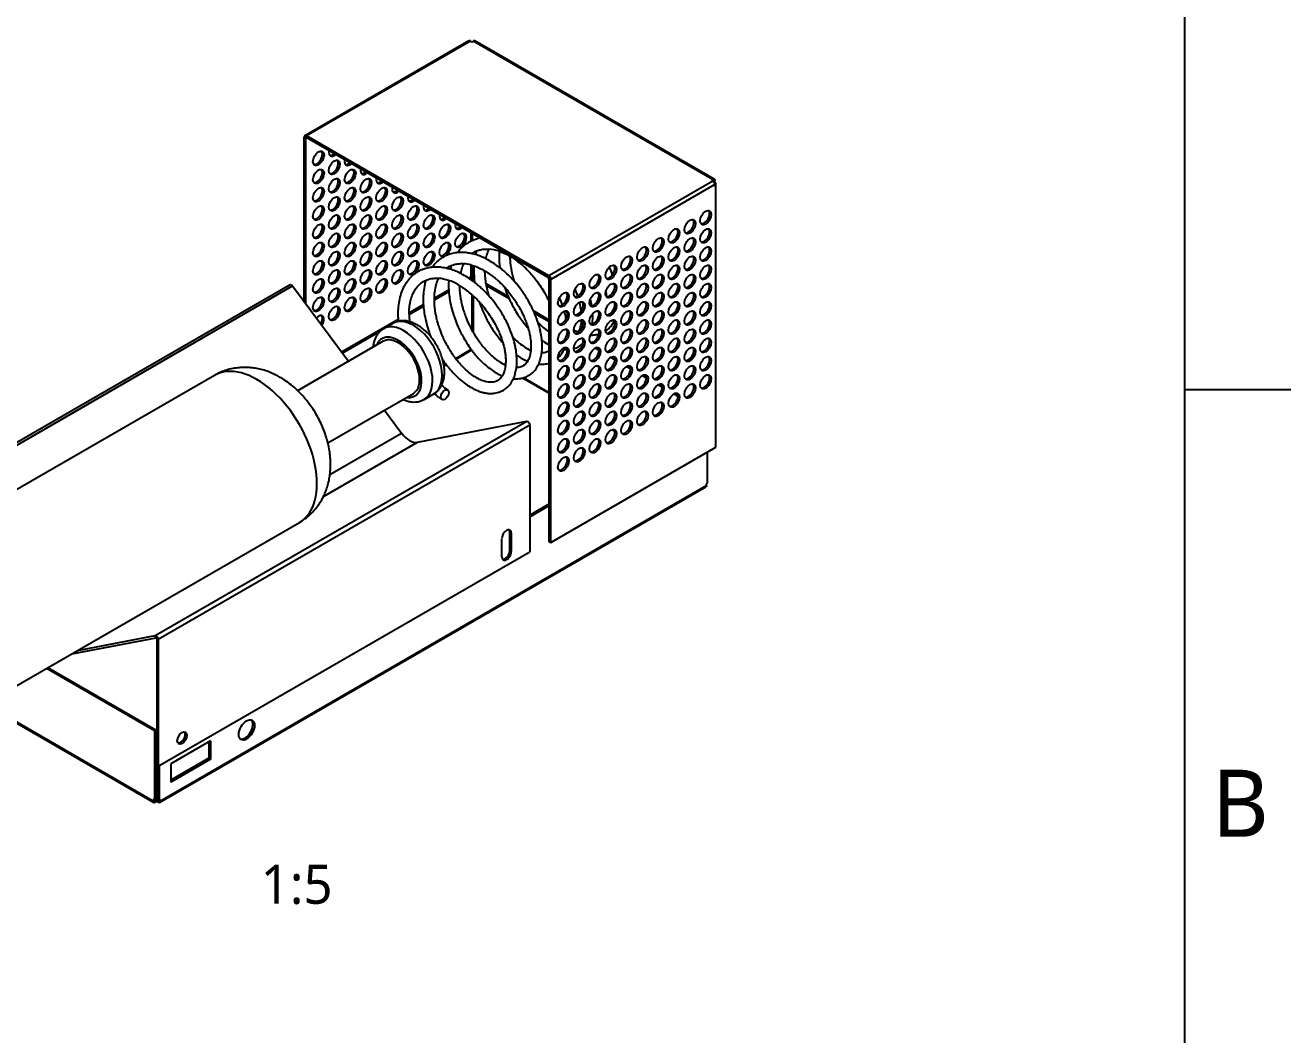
# Model space of a CAD drawing. Extents: x 1 to 420, y 0 to 296.
# Drawn here: x 306.8 to 420, y 90.8 to 181.1 of the extents above; entities that cross this region are included whole.
import ezdxf

# ---------------------------------------------------------------- set-up
doc = ezdxf.new("R2010")
doc.units = 0
doc.header["$LTSCALE"] = 12.7
for name, color, linetype in [('ANNOTATION_TEXT', 7, 'CONTINUOUS'), ('BORDER_FRAME', 7, 'CONTINUOUS'), ('BORDER_ZONES', 7, 'CONTINUOUS'), ('TANGENT_LINES', 7, 'CONTINUOUS'), ('VISIBLE', 7, 'CONTINUOUS')]:
    doc.layers.add(name, color=color, linetype=linetype)
doc.styles.add('ONSHAPE-STANDARD', font='NotoSans-Regular.ttf')
doc.styles.add('ONSHAPE-STANDARD-VIEW-LABE', font='NotoSans-Regular.ttf', dxfattribs={"height": 3.5})

msp = doc.modelspace()

# ---------------------------------------------------------------- linework, layer by layer
at = {"layer": 'BORDER_FRAME'}
msp.add_line((410.5, 287), (410.5, 10), dxfattribs=at)
at = {"layer": 'BORDER_ZONES'}
msp.add_line((410.5, 148.5), (420, 148.5), dxfattribs=at)
at = {"layer": 'TANGENT_LINES'}
for p, q in [((346.59, 179.68), (331.91, 171.2)), ((368.3, 167.3), (346.86, 179.68)), ((331.87, 171.02), (331.73, 171.1)), ((331.91, 171.04), (331.87, 171.02)), ((331.91, 171.04), (331.91, 171.2)), ((368.3, 167.14), (353.62, 158.67)), ((368.47, 166.84), (353.79, 158.36)), ((368.3, 167.3), (368.3, 167.14)), ((368.33, 167.12), (368.47, 167.2)), ((353.62, 158.5), (353.62, 158.67)), ((297.44, 138.58), (330.67, 157.77)), ((353.65, 158.45), (353.79, 158.36)), ((345.28, 151.29), (346.64, 152.07)), ((345.31, 151.23), (346.67, 152.02)), ((344.22, 150.68), (344.41, 150.78)), ((344.23, 150.61), (344.45, 150.73)), ((353.65, 148.14), (351.24, 149.53)), ((353.65, 148.22), (351.33, 149.56)), ((355.27, 147.21), (355.02, 147.35)), ((355.24, 147.3), (355.11, 147.38)), ((356.68, 146.39), (356.43, 146.54)), ((356.66, 146.48), (356.52, 146.56)), ((318.39, 126.49), (351.63, 145.67)), ((318.66, 126.16), (351.9, 145.35)), ((358.1, 145.58), (357.85, 145.72)), ((358.07, 145.67), (357.94, 145.74)), ((334.02, 140.9), (340.44, 144.61)), ((359.51, 144.76), (359.26, 144.9)), ((359.48, 144.85), (359.35, 144.93)), ((333.44, 138.93), (341.86, 143.79)), ((318.83, 111.69), (367.71, 139.91)), ((350.11, 135.74), (350.26, 135.65)), ((350.11, 134.1), (350.26, 134.02)), ((318.47, 126.3), (318.39, 126.49)), ((318.52, 126.24), (318.66, 126.16)), ((318.21, 111.69), (303.17, 120.37)), ((318.35, 111.77), (318.21, 111.69)), ((318.39, 111.75), (318.35, 111.77)), ((318.39, 111.59), (318.39, 111.75)), ((318.66, 111.75), (318.69, 111.77)), ((318.66, 111.75), (318.66, 111.59)), ((318.83, 111.69), (318.69, 111.77))]:
    msp.add_line(p, q, dxfattribs=at)
for centre, major_axis, start_param, end_param in [((340.63, 150.78), (1.82, -3.16), 6.278819, 9.424501), ((341.49, 151.27), (1.82, -3.16), 0, 3.141593), ((340.14, 150.49), (1.48, -2.56), 5.861945, 9.846018), ((327.49, 143.19), (3.8, -6.58), 6.283185, 9.424778)]:
    msp.add_ellipse(centre, major_axis=major_axis, ratio=0.57735, start_param=start_param, end_param=end_param, dxfattribs=at)
at = {"layer": 'VISIBLE'}
for p, q in [((346.46, 179.69), (331.78, 171.21)), ((346.59, 179.68), (346.72, 179.6)), ((346.72, 179.6), (346.86, 179.68)), ((368.42, 167.31), (346.98, 179.69)), ((331.73, 156.35), (331.73, 171.1)), ((331.87, 156.15), (331.87, 171.02)), ((353.62, 158.67), (331.91, 171.2)), ((353.62, 158.5), (331.91, 171.04)), ((368.3, 167.3), (368.16, 167.22)), ((368.16, 167.22), (368.3, 167.14)), ((368.47, 167.04), (368.42, 167.01)), ((368.57, 166.98), (368.46, 166.92)), ((368.47, 167.04), (368.47, 167.2)), ((368.57, 166.98), (368.47, 167.04)), ((368.47, 166.84), (368.47, 166.68)), ((368.47, 166.8), (368.57, 166.74)), ((368.47, 166.68), (368.57, 166.74)), ((368.57, 166.74), (368.57, 166.98)), ((368.57, 143.34), (368.57, 166.74)), ((346.65, 161.77), (346.65, 162.53)), ((346.79, 161.84), (346.79, 162.44)), ((347.13, 160.9), (347.04, 160.56)), ((344.38, 160.47), (344.3, 160.43)), ((346.72, 160.66), (346.64, 160.68)), ((346.79, 160.64), (346.79, 160.71)), ((347.04, 160.58), (346.79, 160.64)), ((344.87, 159.59), (344.78, 159.26)), ((346.45, 158.46), (346.59, 158.54)), ((346.74, 158.46), (346.59, 158.54)), ((346.65, 159.65), (346.79, 159.61)), ((346.65, 158.51), (346.65, 159.64)), ((346.79, 159.61), (346.91, 159.57)), ((346.79, 158.22), (346.79, 159.59)), ((330.45, 157.87), (297.22, 138.69)), ((330.67, 157.77), (335.68, 151.03)), ((343.37, 156.68), (344.65, 157.42)), ((345.61, 157.81), (345.64, 157.79)), ((346.66, 158.32), (346.45, 158.46)), ((346.58, 158.37), (346.74, 158.46)), ((346.88, 158.16), (346.66, 158.32)), ((346.74, 158.26), (346.74, 158.46)), ((346.88, 158.46), (346.93, 158.49)), ((346.94, 158.43), (346.88, 158.46)), ((346.88, 158.16), (346.88, 158.46)), ((346.93, 158.5), (346.93, 158.44)), ((346.93, 158.44), (346.97, 158.09)), ((349.97, 156.84), (348, 157.97)), ((348.03, 157.78), (348, 157.96)), ((350.06, 156.62), (348.03, 157.79)), ((353.65, 134.89), (353.65, 158.45)), ((353.79, 134.81), (353.79, 158.36)), ((343.37, 156.52), (344.66, 157.26)), ((346.65, 157.07), (346.79, 156.94)), ((346.74, 153.84), (346.74, 156.98)), ((346.79, 155.99), (346.79, 156.94)), ((346.88, 153.6), (346.88, 156.86)), ((349.96, 156.83), (350.06, 156.62)), ((341.11, 155.37), (342.39, 156.11)), ((341.11, 155.21), (342.4, 155.95)), ((346.88, 155.94), (346.79, 155.99)), ((353.65, 154.71), (352.24, 155.53)), ((352.35, 155.3), (352.25, 155.53)), ((353.65, 154.55), (352.33, 155.31)), ((335.05, 151.88), (340.12, 154.81)), ((339.67, 154.43), (338.81, 153.93)), ((339.7, 154.44), (339.67, 154.43)), ((340.01, 154.58), (340.13, 154.65)), ((340.14, 154.61), (340.01, 154.58)), ((340.13, 154.65), (340.14, 154.61)), ((356.53, 154.61), (356.4, 154.67)), ((356.53, 154.72), (356.52, 154.62)), ((357.54, 154.38), (357.5, 154.38)), ((335.13, 151.76), (338.53, 153.72)), ((352.98, 152.9), (353.09, 152.82)), ((353, 152.82), (352.99, 152.91)), ((353.65, 153.65), (353.61, 153.68)), ((355.27, 153.71), (355.27, 153.89)), ((355.28, 153.61), (355.27, 153.61)), ((356.23, 153.64), (356.21, 153.6)), ((338.8, 152.82), (331.13, 148.4)), ((346.6, 152.18), (346.78, 151.93)), ((346.64, 152.07), (346.64, 152.13)), ((346.81, 151.94), (346.67, 152.02)), ((354.96, 152.08), (355.03, 152.24)), ((358.11, 151.98), (357.73, 152.19)), ((358.09, 152.15), (357.89, 152.27)), ((344.4, 150.79), (344.43, 150.74)), ((345.31, 151.24), (345.27, 151.29)), ((350.73, 151.51), (350.72, 151.6)), ((350.72, 151.59), (350.83, 151.52)), ((359.52, 151.16), (359.14, 151.38)), ((359.5, 151.33), (359.3, 151.45)), ((360.92, 150.52), (360.72, 150.63)), ((323.69, 149.76), (294.59, 132.96)), ((349.71, 150.49), (349.7, 150.42)), ((350.6, 149.9), (350.61, 149.96)), ((351.25, 149.53), (351.33, 149.55)), ((360.93, 150.34), (360.56, 150.56)), ((362.35, 149.53), (361.97, 149.74)), ((362.33, 149.7), (362.13, 149.82)), ((363.76, 148.71), (363.39, 148.93)), ((363.74, 148.89), (363.55, 149)), ((331.96, 147.51), (331.87, 147.61)), ((333.83, 143.74), (341.49, 148.16)), ((342.46, 147.62), (343.31, 148.12)), ((365.18, 147.89), (364.8, 148.11)), ((365.16, 148.07), (364.96, 148.18)), ((338.91, 146.67), (340.44, 144.61)), ((341.86, 143.79), (351.63, 145.67)), ((351.9, 145.35), (351.9, 133.99)), ((353.79, 134.81), (368.57, 143.34)), ((367.81, 140.12), (367.81, 142.9)), ((318.78, 111.57), (367.66, 139.79)), ((367.71, 140.06), (367.81, 140.12)), ((367.71, 139.91), (367.71, 140.06)), ((351.9, 137.27), (353.65, 138.28)), ((351.9, 137.11), (353.65, 138.12)), ((302.18, 119.81), (331.29, 136.61)), ((349.41, 133.53), (349.41, 135.16)), ((350.11, 134.1), (350.11, 135.74)), ((350.26, 134.02), (350.26, 135.65)), ((353.65, 134.89), (353.79, 134.81)), ((318.66, 114.8), (351.9, 133.99)), ((310.92, 124.85), (318.47, 126.3)), ((311.43, 125.15), (318.39, 126.49)), ((318.52, 126.24), (318.52, 114.88)), ((318.66, 126.16), (318.66, 114.8)), ((318.31, 117.96), (308.65, 123.54)), ((318.45, 118.04), (308.79, 123.62)), ((303.09, 120.33), (318.26, 111.57)), ((318.45, 118.04), (318.31, 117.96)), ((318.31, 117.96), (318.31, 111.79)), ((318.45, 118.04), (318.45, 111.87)), ((323.32, 117.07), (319.79, 115.03)), ((323.18, 116.98), (323.18, 115.52)), ((323.32, 117.07), (323.32, 115.43)), ((323.18, 115.52), (319.79, 113.56)), ((323.18, 115.52), (323.32, 115.43)), ((318.52, 114.88), (318.66, 114.8)), ((318.59, 114.84), (318.59, 111.87)), ((318.73, 114.84), (318.73, 111.79)), ((323.32, 115.43), (319.79, 113.39)), ((319.79, 115.03), (319.79, 113.39)), ((318.21, 111.84), (318.21, 111.69)), ((318.31, 111.79), (318.21, 111.84)), ((318.31, 111.79), (318.45, 111.87)), ((318.35, 111.81), (318.35, 111.77)), ((318.39, 111.75), (318.52, 111.83)), ((318.39, 111.59), (318.52, 111.67)), ((318.52, 111.67), (318.52, 111.83)), ((318.52, 111.83), (318.66, 111.75)), ((318.52, 111.67), (318.66, 111.59)), ((318.59, 111.87), (318.73, 111.79)), ((318.69, 111.77), (318.69, 111.81)), ((318.73, 111.79), (318.83, 111.84)), ((318.83, 111.84), (318.83, 111.69))]:
    msp.add_line(p, q, dxfattribs=at)
for centre, radius, start, end in [((347.99, 158.89), 3.18, 98.6578, 112.0139), ((347.92, 159.06), 2, 112.835, 124.3168), ((347.96, 157.41), 3.67, 70.8097, 85.4115), ((345.72, 156.22), 3.55, 74.8264, 85.5573), ((345.4, 155.15), 5.67, 62.8327, 73.1937), ((345.66, 157.75), 2.01, 112.8526, 126.6605), ((343.13, 153.84), 5.67, 62.8327, 73.1937), ((350.18, 155.38), 9.75, 20.3691, 24.6325), ((343.44, 154.79), 3.67, 70.8097, 85.4115), ((351.99, 157.88), 7.35, 177.2331, 183.6451), ((342.98, 153.47), 5.08, 60.6223, 70.8587), ((359.57, 160.99), 10.46, 198.6133, 203.395), ((348.15, 154.16), 8.5, 18.5491, 23.1255), ((340.84, 150.31), 8.91, 42.63, 47.3334), ((357.31, 159.69), 10.47, 198.6143, 203.9174), ((345.75, 152.8), 9.64, 19.7748, 23.8335), ((350.58, 154.85), 5.97, 6.6464, 14.0131), ((350.2, 154.77), 7.36, 9.6153, 14.0683), ((348.1, 155.29), 6.99, 180.6381, 185.9529), ((343.64, 151.56), 9.47, 18.1785, 23.2778), ((352.51, 155), 5.03, 352.8037, 3.2584), ((341.32, 150.23), 9.54, 18.1888, 24.1282), ((357.12, 158.7), 6.13, 223.1154, 235.0805), ((339.66, 152.47), 1.69, 120.0001, 131.7601), ((339.03, 149.94), 5.19, 38.9858, 45.9826), ((352.68, 157.03), 10.36, 198.2242, 201.711), ((354.85, 157.4), 6.13, 223.1154, 235.0805), ((353.75, 155.8), 4.19, 234.9968, 245.3712), ((348.14, 152.37), 4.88, 352.7246, 0.5129), ((356.07, 157.22), 5.31, 235.8755, 242.9801), ((352.74, 153.09), 2.44, 319.1014, 335.663), ((355.21, 154.71), 2.64, 264.6439, 271.1844), ((355.28, 154.15), 2.07, 286.2089, 311.9783), ((352.74, 156.94), 10.37, 213.2764, 216.3793), ((339.55, 149.92), 4.73, 9.1498, 16.1389), ((351.49, 154.5), 4.19, 234.9968, 245.3712), ((353.69, 155.72), 5.09, 235.7342, 247.1001), ((352.95, 152.92), 2.18, 313.3007, 318.8727), ((351.43, 154.41), 5.09, 235.7342, 247.1001), ((347.6, 150.76), 3.12, 335.5262, 343.9601), ((346.87, 150.95), 3.87, 345.1976, 352.5615), ((324.73, 141.74), 9.24, 40.7352, 46.1036), ((347.84, 153.19), 5.76, 228.4239, 235.2799), ((347.78, 153.1), 6.65, 228.2383, 235.8302)]:
    msp.add_arc(centre, radius, start, end, dxfattribs=at)
for centre, major_axis, start_param, end_param in [((346.59, 179.48), (0.123, -0.213), 2.356194, 3.141593), ((346.86, 179.48), (0.123, 0.213), 0, 0.785398), ((331.91, 171), (0.123, -0.213), 2.356194, 3.926991), ((331.91, 171), (0.023, -0.0398), 2.356194, 3.926991), ((334.42, 170.01), (0.35, 0.606), 2.116737, 4.166449), ((332.86, 169.27), (0.35, 0.606), 3.345023, 6.079755), ((334.28, 170.09), (0.35, 0.606), 3.345023, 4.166449), ((334.28, 168.46), (0.35, 0.606), 3.345023, 6.079755), ((335.83, 169.19), (0.35, 0.606), 2.116737, 4.166449), ((335.69, 169.27), (0.35, 0.606), 3.345023, 4.166449), ((332.86, 167.64), (0.35, 0.606), 3.345023, 6.079755), ((335.69, 167.64), (0.35, 0.606), 3.345023, 6.079755), ((337.25, 168.38), (0.35, 0.606), 2.116737, 4.166449), ((337.11, 168.46), (0.35, 0.606), 3.345023, 4.166449), ((332.86, 166.01), (0.35, 0.606), 3.345023, 6.079755), ((334.28, 166.82), (0.35, 0.606), 3.345023, 6.079755), ((335.69, 166.01), (0.35, 0.606), 3.345023, 6.079755), ((337.11, 166.82), (0.35, 0.606), 3.345023, 6.079755), ((338.66, 167.56), (0.35, 0.606), 2.116737, 4.166449), ((338.52, 167.64), (0.35, 0.606), 3.345023, 4.166449), ((338.52, 166.01), (0.35, 0.606), 3.345023, 6.079755), ((340.08, 166.74), (0.35, 0.606), 2.116737, 4.166449), ((368.3, 166.94), (0.123, -0.213), 0.785398, 2.356194), ((334.28, 165.19), (0.35, 0.606), 3.345023, 6.079755), ((337.11, 165.19), (0.35, 0.606), 3.345023, 6.079755), ((339.93, 166.82), (0.35, 0.606), 3.345023, 4.166449), ((339.93, 165.19), (0.35, 0.606), 3.345023, 6.079755), ((341.49, 165.93), (0.35, 0.606), 2.116737, 4.166449), ((341.35, 166.01), (0.35, 0.606), 3.345023, 4.166449), ((332.86, 164.37), (0.35, 0.606), 3.345023, 6.079755), ((335.69, 164.37), (0.35, 0.606), 3.345023, 6.079755), ((338.52, 164.37), (0.35, 0.606), 3.345023, 6.079755), ((341.35, 164.37), (0.35, 0.606), 3.345023, 6.079755), ((342.9, 165.11), (0.35, 0.606), 2.116737, 4.166449), ((342.76, 165.19), (0.35, 0.606), 3.345023, 4.166449), ((367.51, 163.97), (0.35, 0.606), 3.345023, 6.079755), ((332.86, 162.74), (0.35, 0.606), 3.345023, 6.079755), ((334.28, 163.56), (0.35, 0.606), 3.345023, 6.079755), ((335.69, 162.74), (0.35, 0.606), 3.345023, 6.079755), ((337.11, 163.56), (0.35, 0.606), 3.345023, 6.079755), ((338.52, 162.74), (0.35, 0.606), 3.345023, 6.079755), ((339.93, 163.56), (0.35, 0.606), 3.345023, 6.079755), ((341.35, 162.74), (0.35, 0.606), 3.345023, 6.079755), ((342.76, 163.56), (0.35, 0.606), 3.345023, 6.079755), ((344.32, 164.29), (0.35, 0.606), 2.116737, 4.166449), ((344.18, 164.37), (0.35, 0.606), 3.345023, 4.166449), ((344.18, 162.74), (0.35, 0.606), 3.345023, 6.079755), ((345.73, 163.48), (0.35, 0.606), 2.116737, 4.166449), ((345.59, 163.56), (0.35, 0.606), 3.345023, 4.166449), ((366.1, 163.15), (0.35, 0.606), 3.345023, 6.079755), ((334.28, 161.92), (0.35, 0.606), 3.345023, 6.079755), ((337.11, 161.92), (0.35, 0.606), 3.345023, 6.079755), ((339.93, 161.92), (0.35, 0.606), 3.345023, 6.079755), ((342.76, 161.92), (0.35, 0.606), 3.345023, 6.079755), ((345.59, 161.92), (0.35, 0.606), 3.345023, 6.079755), ((363.27, 161.52), (0.35, 0.606), 3.345023, 6.079755), ((364.68, 162.33), (0.35, 0.606), 3.345023, 6.079755), ((366.1, 161.52), (0.35, 0.606), 3.345023, 6.079755), ((367.51, 162.33), (0.35, 0.606), 3.345023, 6.079755), ((332.86, 161.11), (0.35, 0.606), 3.345023, 6.079755), ((334.28, 160.29), (0.35, 0.606), 3.345023, 6.079755), ((335.69, 161.11), (0.35, 0.606), 3.345023, 6.079755), ((337.11, 160.29), (0.35, 0.606), 3.345023, 6.079755), ((338.52, 161.11), (0.35, 0.606), 3.345023, 6.079755), ((339.93, 160.29), (0.35, 0.606), 3.345023, 6.079755), ((341.35, 161.11), (0.35, 0.606), 3.345023, 6.079755), ((342.76, 160.29), (0.35, 0.606), 3.345023, 6.079755), ((344.18, 161.11), (0.35, 0.606), 3.345023, 6.079755), ((361.85, 160.7), (0.35, 0.606), 3.345023, 6.079755), ((364.68, 160.7), (0.35, 0.606), 3.345023, 6.079755), ((367.51, 160.7), (0.35, 0.606), 3.345023, 6.079755), ((332.86, 159.48), (0.35, 0.606), 3.345023, 6.079755), ((335.69, 159.48), (0.35, 0.606), 3.345023, 6.079755), ((338.52, 159.48), (0.35, 0.606), 3.345023, 6.079755), ((341.35, 159.48), (0.35, 0.606), 3.345023, 6.079755), ((360.44, 159.88), (0.35, 0.606), 3.345023, 6.079755), ((363.27, 159.88), (0.35, 0.606), 3.345023, 6.079755), ((366.1, 159.88), (0.35, 0.606), 3.345023, 6.079755), ((334.28, 158.66), (0.35, 0.606), 3.345023, 6.079755), ((337.11, 158.66), (0.35, 0.606), 3.345023, 6.079755), ((339.93, 158.66), (0.35, 0.606), 3.345023, 6.079755), ((353.62, 158.47), (0.123, -0.213), 0.785398, 2.356194), ((357.61, 158.25), (0.35, 0.606), 3.345023, 6.079755), ((359.03, 159.07), (0.35, 0.606), 3.345023, 6.079755), ((360.44, 158.25), (0.35, 0.606), 3.345023, 6.079755), ((361.85, 159.07), (0.35, 0.606), 3.345023, 6.079755), ((363.27, 158.25), (0.35, 0.606), 3.345023, 6.079755), ((364.68, 159.07), (0.35, 0.606), 3.345023, 6.079755), ((366.1, 158.25), (0.35, 0.606), 3.345023, 6.079755), ((367.51, 159.07), (0.35, 0.606), 3.345023, 6.079755), ((332.86, 157.84), (0.35, 0.606), 3.345023, 6.079755), ((334.28, 157.03), (0.35, 0.606), 3.345023, 6.079755), ((335.69, 157.84), (0.35, 0.606), 3.345023, 6.079755), ((337.11, 157.03), (0.35, 0.606), 3.345023, 6.079755), ((338.52, 157.84), (0.35, 0.606), 3.345023, 6.079755), ((353.62, 158.47), (0.023, -0.0398), 0.785398, 2.356194), ((356.2, 157.43), (0.35, 0.606), 3.345023, 6.079755), ((359.03, 157.43), (0.35, 0.606), 3.345023, 6.079755), ((361.85, 157.43), (0.35, 0.606), 3.345023, 6.079755), ((364.68, 157.43), (0.35, 0.606), 3.345023, 6.079755), ((367.51, 157.43), (0.35, 0.606), 3.345023, 6.079755), ((332.86, 156.21), (0.35, 0.606), 3.345023, 6.079755), ((335.69, 156.21), (0.35, 0.606), 3.345023, 6.079755), ((354.78, 156.62), (0.35, 0.606), 3.345023, 6.079755), ((356.2, 155.8), (0.35, 0.606), 3.345023, 6.079755), ((357.61, 156.62), (0.35, 0.606), 3.345023, 6.079755), ((359.03, 155.8), (0.35, 0.606), 3.345023, 6.079755), ((360.44, 156.62), (0.35, 0.606), 3.345023, 6.079755), ((361.85, 155.8), (0.35, 0.606), 3.345023, 6.079755), ((363.27, 156.62), (0.35, 0.606), 3.345023, 6.079755), ((364.68, 155.8), (0.35, 0.606), 3.345023, 6.079755), ((366.1, 156.62), (0.35, 0.606), 3.345023, 6.079755), ((367.51, 155.8), (0.35, 0.606), 3.345023, 6.079755), ((333, 154.49), (0.35, 0.606), 4.589994, 7.486419), ((334.28, 155.39), (0.35, 0.606), 3.345023, 6.079755), ((354.78, 154.98), (0.35, 0.606), 3.345023, 6.079755), ((357.61, 154.98), (0.35, 0.606), 3.345023, 6.079755), ((360.44, 154.98), (0.35, 0.606), 3.345023, 6.079755), ((363.27, 154.98), (0.35, 0.606), 3.345023, 6.079755), ((366.1, 154.98), (0.35, 0.606), 3.345023, 6.079755), ((332.86, 154.58), (0.35, 0.606), 4.689508, 6.079755), ((356.2, 154.17), (0.35, 0.606), 3.345023, 6.079755), ((359.03, 154.17), (0.35, 0.606), 3.345023, 6.079755), ((361.85, 154.17), (0.35, 0.606), 3.345023, 6.079755), ((364.68, 154.17), (0.35, 0.606), 3.345023, 6.079755), ((367.51, 154.17), (0.35, 0.606), 3.345023, 6.079755), ((340.14, 150.49), (1.35, -2.33), 6.283185, 9.424778), ((354.78, 153.35), (0.35, 0.606), 3.345023, 6.079755), ((356.2, 152.54), (0.35, 0.606), 3.345023, 6.079755), ((357.61, 153.35), (0.35, 0.606), 3.345023, 6.079755), ((359.03, 152.54), (0.35, 0.606), 3.345023, 6.079755), ((360.44, 153.35), (0.35, 0.606), 3.345023, 6.079755), ((361.85, 152.54), (0.35, 0.606), 3.345023, 6.079755), ((363.27, 153.35), (0.35, 0.606), 3.345023, 6.079755), ((364.68, 152.54), (0.35, 0.606), 3.345023, 6.079755), ((366.1, 153.35), (0.35, 0.606), 3.345023, 6.079755), ((367.51, 152.54), (0.35, 0.606), 3.345023, 6.079755), ((354.78, 151.72), (0.35, 0.606), 3.345023, 6.079755), ((357.61, 151.72), (0.35, 0.606), 3.345023, 6.079755), ((360.44, 151.72), (0.35, 0.606), 3.345023, 6.079755), ((363.27, 151.72), (0.35, 0.606), 3.345023, 6.079755), ((366.1, 151.72), (0.35, 0.606), 3.345023, 6.079755), ((354.78, 150.09), (0.35, 0.606), 3.345023, 6.079755), ((356.2, 150.9), (0.35, 0.606), 3.345023, 6.079755), ((357.61, 150.09), (0.35, 0.606), 3.345023, 6.079755), ((359.03, 150.9), (0.35, 0.606), 3.345023, 6.079755), ((360.44, 150.09), (0.35, 0.606), 3.345023, 6.079755), ((361.85, 150.9), (0.35, 0.606), 3.345023, 6.079755), ((363.27, 150.09), (0.35, 0.606), 3.345023, 6.079755), ((364.68, 150.9), (0.35, 0.606), 3.345023, 6.079755), ((366.1, 150.09), (0.35, 0.606), 3.345023, 6.079755), ((367.51, 150.9), (0.35, 0.606), 3.345023, 6.079755), ((356.2, 149.27), (0.35, 0.606), 3.345023, 6.079755), ((359.03, 149.27), (0.35, 0.606), 3.345023, 6.079755), ((361.85, 149.27), (0.35, 0.606), 3.345023, 6.079755), ((364.68, 149.27), (0.35, 0.606), 3.345023, 6.079755), ((367.51, 149.27), (0.35, 0.606), 3.345023, 6.079755), ((354.78, 148.45), (0.35, 0.606), 3.345023, 6.079755), ((357.61, 148.45), (0.35, 0.606), 3.345023, 6.079755), ((360.44, 148.45), (0.35, 0.606), 3.345023, 6.079755), ((363.27, 148.45), (0.35, 0.606), 3.345023, 6.079755), ((366.1, 148.45), (0.35, 0.606), 3.345023, 6.079755), ((354.78, 146.82), (0.35, 0.606), 3.345023, 6.079755), ((356.2, 147.64), (0.35, 0.606), 3.345023, 6.079755), ((357.61, 146.82), (0.35, 0.606), 3.345023, 6.079755), ((359.03, 147.64), (0.35, 0.606), 3.345023, 6.079755), ((360.44, 146.82), (0.35, 0.606), 3.345023, 6.079755), ((361.85, 147.64), (0.35, 0.606), 3.345023, 6.079755), ((363.27, 146.82), (0.35, 0.606), 3.345023, 6.079755), ((364.68, 147.64), (0.35, 0.606), 3.345023, 6.079755), ((356.2, 146), (0.35, 0.606), 3.345023, 6.079755), ((359.03, 146), (0.35, 0.606), 3.345023, 6.079755), ((361.85, 146), (0.35, 0.606), 3.345023, 6.079755), ((354.78, 145.19), (0.35, 0.606), 3.345023, 6.079755), ((357.61, 145.19), (0.35, 0.606), 3.345023, 6.079755), ((360.44, 145.19), (0.35, 0.606), 3.345023, 6.079755), ((341.15, 145.42), (0.9, -1.56), 4.909785, 6.08579), ((354.78, 143.55), (0.35, 0.606), 3.345023, 6.079755), ((356.2, 144.37), (0.35, 0.606), 3.345023, 6.079755), ((357.61, 143.55), (0.35, 0.606), 3.345023, 6.079755), ((359.03, 144.37), (0.35, 0.606), 3.345023, 6.079755), ((356.2, 142.74), (0.35, 0.606), 3.345023, 6.079755), ((354.78, 141.92), (0.35, 0.606), 3.345023, 6.079755), ((349.83, 135.41), (0.3, 0.52), 5.497787, 8.63938), ((349.69, 135.49), (0.3, 0.52), 5.497787, 6.045244), ((349.83, 133.78), (0.3, 0.52), 2.356194, 5.497787), ((349.69, 133.86), (0.3, 0.52), 3.379534, 5.497787), ((318.49, 126.26), (0.123, -0.213), 0.785398, 2.944197), ((318.49, 126.26), (0.023, -0.0398), 0.785398, 2.944197), ((326.42, 118.14), (0.5, 0.866), 3.28349, 6.141288), ((320.64, 117.41), (0.3, 0.52), 3.379534, 6.045244), ((318.39, 111.79), (0.123, 0.213), 2.356194, 3.926991), ((318.39, 111.79), (0.023, 0.0398), 2.356194, 3.926991), ((318.66, 111.79), (0.023, -0.0398), 5.497787, 7.068583), ((318.66, 111.79), (0.123, -0.213), 5.497787, 7.068583)]:
    msp.add_ellipse(centre, major_axis=major_axis, ratio=0.57735, start_param=start_param, end_param=end_param, dxfattribs=at)
for centre, major_axis in [((333, 169.19), (0.35, 0.606)), ((334.42, 168.38), (0.35, 0.606)), ((333, 167.56), (0.35, 0.606)), ((335.83, 167.56), (0.35, 0.606)), ((333, 165.93), (0.35, 0.606)), ((334.42, 166.74), (0.35, 0.606)), ((335.83, 165.93), (0.35, 0.606)), ((337.25, 166.74), (0.35, 0.606)), ((338.66, 165.93), (0.35, 0.606)), ((334.42, 165.11), (0.35, 0.606)), ((337.25, 165.11), (0.35, 0.606)), ((340.08, 165.11), (0.35, 0.606)), ((333, 164.29), (0.35, 0.606)), ((335.83, 164.29), (0.35, 0.606)), ((338.66, 164.29), (0.35, 0.606)), ((341.49, 164.29), (0.35, 0.606)), ((367.65, 163.88), (0.35, 0.606)), ((333, 162.66), (0.35, 0.606)), ((334.42, 163.48), (0.35, 0.606)), ((335.83, 162.66), (0.35, 0.606)), ((337.25, 163.48), (0.35, 0.606)), ((338.66, 162.66), (0.35, 0.606)), ((340.08, 163.48), (0.35, 0.606)), ((341.49, 162.66), (0.35, 0.606)), ((342.9, 163.48), (0.35, 0.606)), ((344.32, 162.66), (0.35, 0.606)), ((366.24, 163.07), (0.35, 0.606)), ((334.42, 161.84), (0.35, 0.606)), ((337.25, 161.84), (0.35, 0.606)), ((340.08, 161.84), (0.35, 0.606)), ((342.9, 161.84), (0.35, 0.606)), ((345.73, 161.84), (0.35, 0.606)), ((363.41, 161.43), (0.35, 0.606)), ((364.82, 162.25), (0.35, 0.606)), ((366.24, 161.43), (0.35, 0.606)), ((367.65, 162.25), (0.35, 0.606)), ((333, 161.03), (0.35, 0.606)), ((334.42, 160.21), (0.35, 0.606)), ((335.83, 161.03), (0.35, 0.606)), ((337.25, 160.21), (0.35, 0.606)), ((338.66, 161.03), (0.35, 0.606)), ((340.08, 160.21), (0.35, 0.606)), ((341.49, 161.03), (0.35, 0.606)), ((342.9, 160.21), (0.35, 0.606)), ((344.32, 161.03), (0.35, 0.606)), ((362, 160.62), (0.35, 0.606)), ((364.82, 160.62), (0.35, 0.606)), ((367.65, 160.62), (0.35, 0.606)), ((333, 159.39), (0.35, 0.606)), ((335.83, 159.39), (0.35, 0.606)), ((338.66, 159.39), (0.35, 0.606)), ((341.49, 159.39), (0.35, 0.606)), ((359.17, 158.99), (0.35, 0.606)), ((360.58, 159.8), (0.35, 0.606)), ((362, 158.99), (0.35, 0.606)), ((363.41, 159.8), (0.35, 0.606)), ((364.82, 158.99), (0.35, 0.606)), ((366.24, 159.8), (0.35, 0.606)), ((367.65, 158.99), (0.35, 0.606)), ((334.42, 158.58), (0.35, 0.606)), ((337.25, 158.58), (0.35, 0.606)), ((340.08, 158.58), (0.35, 0.606)), ((357.75, 158.17), (0.35, 0.606)), ((360.58, 158.17), (0.35, 0.606)), ((363.41, 158.17), (0.35, 0.606)), ((366.24, 158.17), (0.35, 0.606)), ((333, 157.76), (0.35, 0.606)), ((334.42, 156.94), (0.35, 0.606)), ((335.83, 157.76), (0.35, 0.606)), ((337.25, 156.94), (0.35, 0.606)), ((338.66, 157.76), (0.35, 0.606)), ((356.34, 157.35), (0.35, 0.606)), ((359.17, 157.35), (0.35, 0.606)), ((362, 157.35), (0.35, 0.606)), ((364.82, 157.35), (0.35, 0.606)), ((367.65, 157.35), (0.35, 0.606)), ((333, 156.13), (0.35, 0.606)), ((335.83, 156.13), (0.35, 0.606)), ((354.92, 156.54), (0.35, 0.606)), ((356.34, 155.72), (0.35, 0.606)), ((357.75, 156.54), (0.35, 0.606)), ((359.17, 155.72), (0.35, 0.606)), ((360.58, 156.54), (0.35, 0.606)), ((362, 155.72), (0.35, 0.606)), ((363.41, 156.54), (0.35, 0.606)), ((364.82, 155.72), (0.35, 0.606)), ((366.24, 156.54), (0.35, 0.606)), ((367.65, 155.72), (0.35, 0.606)), ((334.42, 155.31), (0.35, 0.606)), ((354.92, 154.9), (0.35, 0.606)), ((357.75, 154.9), (0.35, 0.606)), ((360.58, 154.9), (0.35, 0.606)), ((363.41, 154.9), (0.35, 0.606)), ((366.24, 154.9), (0.35, 0.606)), ((356.34, 154.09), (0.35, 0.606)), ((359.17, 154.09), (0.35, 0.606)), ((362, 154.09), (0.35, 0.606)), ((364.82, 154.09), (0.35, 0.606)), ((367.65, 154.09), (0.35, 0.606)), ((354.92, 153.27), (0.35, 0.606)), ((356.34, 152.45), (0.35, 0.606)), ((357.75, 153.27), (0.35, 0.606)), ((359.17, 152.45), (0.35, 0.606)), ((360.58, 153.27), (0.35, 0.606)), ((362, 152.45), (0.35, 0.606)), ((363.41, 153.27), (0.35, 0.606)), ((364.82, 152.45), (0.35, 0.606)), ((366.24, 153.27), (0.35, 0.606)), ((367.65, 152.45), (0.35, 0.606)), ((354.92, 151.64), (0.35, 0.606)), ((357.75, 151.64), (0.35, 0.606)), ((360.58, 151.64), (0.35, 0.606)), ((363.41, 151.64), (0.35, 0.606)), ((366.24, 151.64), (0.35, 0.606)), ((354.92, 150), (0.35, 0.606)), ((356.34, 150.82), (0.35, 0.606)), ((357.75, 150), (0.35, 0.606)), ((359.17, 150.82), (0.35, 0.606)), ((360.58, 150), (0.35, 0.606)), ((362, 150.82), (0.35, 0.606)), ((363.41, 150), (0.35, 0.606)), ((364.82, 150.82), (0.35, 0.606)), ((366.24, 150), (0.35, 0.606)), ((367.65, 150.82), (0.35, 0.606)), ((356.34, 149.19), (0.35, 0.606)), ((359.17, 149.19), (0.35, 0.606)), ((362, 149.19), (0.35, 0.606)), ((364.82, 149.19), (0.35, 0.606)), ((367.65, 149.19), (0.35, 0.606)), ((344.3, 148.03), (0.25, 0.433)), ((354.92, 148.37), (0.35, 0.606)), ((357.75, 148.37), (0.35, 0.606)), ((360.58, 148.37), (0.35, 0.606)), ((363.41, 148.37), (0.35, 0.606)), ((366.24, 148.37), (0.35, 0.606)), ((354.92, 146.74), (0.35, 0.606)), ((356.34, 147.55), (0.35, 0.606)), ((357.75, 146.74), (0.35, 0.606)), ((359.17, 147.55), (0.35, 0.606)), ((360.58, 146.74), (0.35, 0.606)), ((362, 147.55), (0.35, 0.606)), ((363.41, 146.74), (0.35, 0.606)), ((364.82, 147.55), (0.35, 0.606)), ((356.34, 145.92), (0.35, 0.606)), ((359.17, 145.92), (0.35, 0.606)), ((362, 145.92), (0.35, 0.606)), ((354.92, 145.11), (0.35, 0.606)), ((356.34, 144.29), (0.35, 0.606)), ((357.75, 145.11), (0.35, 0.606)), ((359.17, 144.29), (0.35, 0.606)), ((360.58, 145.11), (0.35, 0.606)), ((354.92, 143.47), (0.35, 0.606)), ((357.75, 143.47), (0.35, 0.606)), ((356.34, 142.66), (0.35, 0.606)), ((354.92, 141.84), (0.35, 0.606)), ((326.57, 118.06), (0.5, 0.866)), ((320.79, 117.33), (0.3, 0.52))]:
    msp.add_ellipse(centre, major_axis=major_axis, ratio=0.57735, dxfattribs=at)
at = {"layer": 'VISIBLE', "extrusion": (0, 0, -1)}
for centre, major_axis, start_param, end_param in [((368.3, 167.1), (-0.123, -0.213), 2.356194, 3.926991), ((368.3, 167.1), (-0.023, -0.0398), 2.515279, 3.871312), ((330.58, 157.66), (-0.123, 0.213), 0, 1.373401), ((346.67, 152.05), (-0.023, 0.0398), 3.926991, 5.497787), ((351.72, 145.45), (-0.123, 0.213), 0.197396, 2.356194), ((367.54, 140.01), (-0.123, 0.213), 2.356194, 3.141593)]:
    msp.add_ellipse(centre, major_axis=major_axis, ratio=0.57735, start_param=start_param, end_param=end_param, dxfattribs=at)
at = {"layer": 'VISIBLE'}
for points, knots in [([(346.66, 161.78), (346.62, 161.76), (346.52, 161.71), (346.2, 161.53), (345.93, 161.31), (345.71, 161.1), (345.51, 160.85), (345.46, 160.78), (345.44, 160.75)], [0, 0, 0, 0, 0.1267, 0.325725, 0.521428, 0.705426, 0.887386, 1, 1, 1, 1]), ([(346.79, 161.84), (346.79, 161.84), (346.79, 161.84), (346.72, 161.81), (346.66, 161.78)], [0, 0, 0, 0, 0.139672, 1, 1, 1, 1]), ([(347.14, 160.9), (347.21, 160.93), (347.35, 160.98), (347.67, 161.06), (348.07, 161.08), (348.2, 161.07), (348.26, 161.07)], [0, 0, 0, 0, 0.21679, 0.493863, 0.797519, 1, 1, 1, 1]), ([(347.98, 160.19), (347.99, 160.23), (348.01, 160.35), (348.16, 160.85), (348.24, 161), (348.27, 161.06)], [0, 0, 0, 0, 0.243572, 0.696835, 1, 1, 1, 1]), ([(349.17, 160.85), (349.16, 160.73), (349.15, 160.47), (349.17, 159.88), (349.22, 159.55), (349.24, 159.4)], [0, 0, 0, 0, 0.294793, 0.664664, 1, 1, 1, 1]), ([(349.17, 160.88), (349.3, 160.83), (349.57, 160.73), (350.08, 160.46), (350.15, 160.42), (350.16, 160.41)], [0, 0, 0, 0, 0.391841, 0.830747, 1, 1, 1, 1]), ([(344.3, 160.43), (344.29, 160.42), (344.25, 160.4), (343.92, 160.21), (343.67, 160), (343.44, 159.79), (343.25, 159.55), (343.19, 159.47), (343.17, 159.45)], [0, 0, 0, 0, 0.069223, 0.281347, 0.48993, 0.686038, 0.879974, 1, 1, 1, 1]), ([(345.45, 160.75), (345.42, 160.75), (345.33, 160.74), (344.85, 160.66), (344.54, 160.54), (344.43, 160.49), (344.38, 160.47)], [0, 0, 0, 0, 0.164275, 0.507923, 0.803542, 1, 1, 1, 1]), ([(344.88, 159.6), (344.94, 159.62), (345.08, 159.67), (345.4, 159.75), (345.81, 159.77), (345.94, 159.77), (345.99, 159.76)], [0, 0, 0, 0, 0.21679, 0.493863, 0.797519, 1, 1, 1, 1]), ([(346.64, 160.68), (346.48, 160.7), (346.19, 160.76), (345.8, 160.77), (345.56, 160.76), (345.45, 160.75)], [0, 0, 0, 0, 0.360759, 0.687357, 1, 1, 1, 1]), ([(345.72, 158.89), (345.73, 158.92), (345.75, 159.04), (345.9, 159.55), (345.97, 159.69), (346, 159.75)], [0, 0, 0, 0, 0.243572, 0.696835, 1, 1, 1, 1]), ([(346.79, 160.64), (346.78, 160.65), (346.75, 160.65), (346.73, 160.66), (346.72, 160.66)], [0, 0, 0, 0, 0.533008, 1, 1, 1, 1]), ([(346.73, 160.66), (346.74, 160.68), (346.77, 160.7), (346.79, 160.71), (346.79, 160.71)], [0, 0, 0, 0, 0.630966, 1, 1, 1, 1]), ([(349.25, 159.39), (349.23, 159.4), (349.18, 159.44), (348.7, 159.79), (348.17, 160.1), (348.03, 160.17), (347.99, 160.19)], [0, 0, 0, 0, 0.116866, 0.455797, 0.810943, 1, 1, 1, 1]), ([(350.16, 160.41), (350.28, 160.34), (350.52, 160.19), (350.97, 159.85), (351.34, 159.54), (351.75, 159.15), (352.14, 158.72), (352.49, 158.29), (352.91, 157.69), (353.24, 157.15), (353.57, 156.5), (353.63, 156.35), (353.66, 156.3)], [0, 0, 0, 0, 0.088698, 0.190031, 0.286168, 0.388774, 0.492568, 0.594897, 0.710249, 0.82372, 0.938587, 1, 1, 1, 1]), ([(350.54, 158.16), (350.5, 158.29), (350.41, 158.56), (350.3, 159.04), (350.24, 159.42), (350.17, 159.92), (350.16, 160.24), (350.16, 160.4)], [0, 0, 0, 0, 0.192303, 0.39901, 0.584978, 0.792414, 1, 1, 1, 1]), ([(343.18, 159.45), (343.15, 159.44), (343.06, 159.44), (342.58, 159.35), (342.27, 159.23), (342, 159.11), (341.68, 158.92), (341.4, 158.7), (341.17, 158.47), (340.97, 158.23), (340.67, 157.78), (340.42, 157.24), (340.23, 156.59), (340.12, 155.92), (340.1, 155.25), (340.11, 154.94), (340.12, 154.8)], [0, 0, 0, 0, 0.036374, 0.112466, 0.177923, 0.236923, 0.303409, 0.368786, 0.430252, 0.491038, 0.571131, 0.656742, 0.746534, 0.837307, 0.926682, 1, 1, 1, 1]), ([(344.46, 159.35), (344.27, 159.39), (343.93, 159.45), (343.54, 159.47), (343.3, 159.45), (343.18, 159.45)], [0, 0, 0, 0, 0.379672, 0.696608, 1, 1, 1, 1]), ([(344.77, 159.27), (344.66, 159.3), (344.5, 159.34), (344.47, 159.35), (344.46, 159.35)], [0, 0, 0, 0, 0.758159, 1, 1, 1, 1]), ([(346.45, 158.46), (346.45, 158.46), (346.44, 158.47), (345.87, 158.82), (345.76, 158.87), (345.73, 158.89)], [0, 0, 0, 0, 0.078031, 0.679706, 1, 1, 1, 1]), ([(346.9, 159.54), (346.9, 159.43), (346.89, 159.19), (346.92, 158.59), (346.92, 158.52), (346.93, 158.5)], [0, 0, 0, 0, 0.3692, 0.832428, 1, 1, 1, 1]), ([(346.91, 159.57), (347.04, 159.52), (347.31, 159.43), (347.82, 159.15), (347.88, 159.11), (347.9, 159.1)], [0, 0, 0, 0, 0.391841, 0.830747, 1, 1, 1, 1]), ([(348, 157.96), (347.99, 158.01), (347.97, 158.13), (347.91, 158.62), (347.9, 158.94), (347.89, 159.1)], [0, 0, 0, 0, 0.222064, 0.61089, 1, 1, 1, 1]), ([(347.9, 159.1), (348.02, 159.03), (348.26, 158.88), (348.71, 158.54), (349.07, 158.24), (349.48, 157.84), (349.6, 157.71), (349.66, 157.65)], [0, 0, 0, 0, 0.193711, 0.415014, 0.624972, 0.849055, 1, 1, 1, 1]), ([(350.54, 158.16), (350.48, 158.23), (350.34, 158.39), (349.88, 158.84), (349.59, 159.11), (349.36, 159.29), (349.25, 159.39)], [0, 0, 0, 0, 0.207621, 0.508512, 0.752831, 1, 1, 1, 1]), ([(353.65, 158.36), (353.63, 158.39), (353.58, 158.46), (353.53, 158.54), (353.51, 158.57)], [0, 0, 0, 0, 0.498701, 1, 1, 1, 1]), ([(341.11, 155.38), (341.11, 155.51), (341.12, 155.8), (341.21, 156.43), (341.37, 156.92), (341.56, 157.31), (341.75, 157.61), (342, 157.89), (342.24, 158.09), (342.49, 158.23), (342.58, 158.27), (342.62, 158.29)], [0, 0, 0, 0, 0.117625, 0.262327, 0.394587, 0.513385, 0.621262, 0.731901, 0.835223, 0.932042, 1, 1, 1, 1]), ([(342.61, 158.29), (342.57, 158.17), (342.49, 157.89), (342.38, 157.22), (342.36, 156.56), (342.38, 156.25), (342.38, 156.1)], [0, 0, 0, 0, 0.215675, 0.496562, 0.773124, 1, 1, 1, 1]), ([(342.62, 158.29), (342.68, 158.31), (342.82, 158.37), (343.14, 158.45), (343.54, 158.47), (343.68, 158.46), (343.73, 158.46)], [0, 0, 0, 0, 0.21679, 0.493863, 0.797519, 1, 1, 1, 1]), ([(343.37, 156.69), (343.37, 156.82), (343.38, 157.11), (343.47, 157.72), (343.64, 158.22), (343.71, 158.38), (343.74, 158.45)], [0, 0, 0, 0, 0.243506, 0.543067, 0.816868, 1, 1, 1, 1]), ([(344.65, 157.41), (344.65, 157.35), (344.66, 157.27), (344.66, 157.26), (344.66, 157.26)], [0, 0, 0, 0, 0.811024, 1, 1, 1, 1]), ([(345.47, 157.89), (345.51, 157.87), (345.56, 157.84), (345.6, 157.82), (345.61, 157.81)], [0, 0, 0, 0, 0.585479, 1, 1, 1, 1]), ([(345.98, 155.62), (345.95, 155.73), (345.89, 155.95), (345.78, 156.43), (345.71, 156.81), (345.65, 157.31), (345.64, 157.63), (345.63, 157.79)], [0, 0, 0, 0, 0.175492, 0.386502, 0.576341, 0.788093, 1, 1, 1, 1]), ([(345.64, 157.79), (345.75, 157.73), (345.99, 157.58), (346.43, 157.25), (346.58, 157.12), (346.65, 157.07)], [0, 0, 0, 0, 0.338751, 0.725754, 1, 1, 1, 1]), ([(346.98, 158.08), (346.96, 158.09), (346.93, 158.12), (346.9, 158.15), (346.88, 158.16)], [0, 0, 0, 0, 0.526243, 1, 1, 1, 1]), ([(348.28, 156.86), (348.22, 156.92), (348.07, 157.08), (347.62, 157.54), (347.32, 157.8), (347.1, 157.99), (346.98, 158.08)], [0, 0, 0, 0, 0.207621, 0.508512, 0.752831, 1, 1, 1, 1]), ([(348.27, 156.85), (348.23, 156.97), (348.16, 157.23), (348.05, 157.72), (348.04, 157.77), (348.03, 157.78)], [0, 0, 0, 0, 0.410548, 0.851848, 1, 1, 1, 1]), ([(349.66, 157.65), (349.72, 157.58), (349.88, 157.41), (350.23, 156.97), (350.45, 156.66), (350.56, 156.5)], [0, 0, 0, 0, 0.272259, 0.632005, 1, 1, 1, 1]), ([(352.25, 155.53), (352.22, 155.58), (352.15, 155.75), (351.75, 156.5), (351.34, 157.14), (350.84, 157.82), (350.63, 158.06), (350.54, 158.16)], [0, 0, 0, 0, 0.122611, 0.357846, 0.592556, 0.827519, 1, 1, 1, 1]), ([(343.37, 156.51), (343.37, 156.53), (343.37, 156.57), (343.37, 156.64), (343.37, 156.69)], [0, 0, 0, 0, 0.382461, 1, 1, 1, 1]), ([(343.72, 154.32), (343.69, 154.42), (343.63, 154.64), (343.51, 155.12), (343.45, 155.5), (343.38, 156), (343.37, 156.34), (343.37, 156.51)], [0, 0, 0, 0, 0.17443, 0.384161, 0.57285, 0.783321, 1, 1, 1, 1]), ([(344.66, 157.26), (344.68, 157.06), (344.72, 156.64), (344.87, 155.88), (345.03, 155.36), (345.1, 155.1)], [0, 0, 0, 0, 0.306212, 0.648478, 1, 1, 1, 1]), ([(346.79, 156.94), (346.8, 156.93), (346.81, 156.92), (346.85, 156.88), (346.88, 156.86)], [0, 0, 0, 0, 0.352827, 1, 1, 1, 1]), ([(347.39, 156.34), (347.46, 156.27), (347.62, 156.09), (347.93, 155.73), (348.36, 155.09), (348.37, 155.08), (348.37, 155.08)], [0, 0, 0, 0, 0.253869, 0.589315, 0.967449, 1, 1, 1, 1]), ([(350.02, 154.13), (349.99, 154.22), (349.89, 154.44), (349.49, 155.19), (349.08, 155.84), (348.58, 156.51), (348.36, 156.75), (348.28, 156.86)], [0, 0, 0, 0, 0.143328, 0.373009, 0.602176, 0.831592, 1, 1, 1, 1]), ([(350.06, 156.62), (350.07, 156.59), (350.12, 156.49), (350.38, 155.97), (350.66, 155.48), (351.04, 154.88), (351.59, 154.19), (351.71, 154.06), (351.74, 154.02)], [0, 0, 0, 0, 0.084855, 0.267524, 0.453873, 0.662432, 0.889862, 1, 1, 1, 1]), ([(350.56, 156.5), (350.58, 156.47), (350.63, 156.39), (350.69, 156.29), (350.73, 156.24)], [0, 0, 0, 0, 0.453873, 1, 1, 1, 1]), ([(358.71, 157.27), (358.71, 157.25), (358.72, 157.19), (358.77, 156.83), (358.78, 156.8), (358.78, 156.79)], [0, 0, 0, 0, 0.269752, 0.820306, 1, 1, 1, 1]), ([(341.1, 155.21), (341.1, 155.22), (341.1, 155.26), (341.11, 155.33), (341.11, 155.38)], [0, 0, 0, 0, 0.382461, 1, 1, 1, 1]), ([(342.38, 156.1), (342.39, 156.04), (342.39, 155.97), (342.39, 155.96), (342.39, 155.95)], [0, 0, 0, 0, 0.811024, 1, 1, 1, 1]), ([(342.39, 155.95), (342.41, 155.75), (342.46, 155.33), (342.61, 154.57), (342.76, 154.05), (342.84, 153.79)], [0, 0, 0, 0, 0.306212, 0.648478, 1, 1, 1, 1]), ([(346.73, 153.84), (346.58, 154.14), (346.3, 154.69), (346.07, 155.36), (346.01, 155.55), (345.98, 155.62)], [0, 0, 0, 0, 0.425827, 0.783037, 1, 1, 1, 1]), ([(347.74, 155.44), (347.77, 155.37), (347.85, 155.19), (348.11, 154.67), (348.4, 154.17), (348.77, 153.58), (349.33, 152.88), (349.44, 152.75), (349.48, 152.71)], [0, 0, 0, 0, 0.119909, 0.295581, 0.474792, 0.675362, 0.894081, 1, 1, 1, 1]), ([(350.73, 156.24), (350.81, 156.1), (350.99, 155.81), (351.32, 155.17), (351.52, 154.71), (351.7, 154.19), (351.74, 154.06), (351.75, 154.02)], [0, 0, 0, 0, 0.207392, 0.452136, 0.66563, 0.87871, 1, 1, 1, 1]), ([(355.16, 154.86), (355.15, 154.9), (355.13, 155.02), (355.04, 155.38), (355.01, 155.46), (355.01, 155.49)], [0, 0, 0, 0, 0.303127, 0.750837, 1, 1, 1, 1]), ([(340.01, 154.58), (340.01, 154.58), (340, 154.57), (339.71, 154.45), (339.7, 154.45), (339.7, 154.44)], [0, 0, 0, 0, 0.096778, 0.81789, 1, 1, 1, 1]), ([(340.12, 154.8), (340.13, 154.74), (340.13, 154.66), (340.13, 154.65), (340.13, 154.65)], [0, 0, 0, 0, 0.811024, 1, 1, 1, 1]), ([(341.15, 154.58), (341.08, 154.59), (340.93, 154.63), (340.62, 154.67), (340.32, 154.65), (340.19, 154.62), (340.14, 154.61)], [0, 0, 0, 0, 0.229967, 0.511189, 0.785785, 1, 1, 1, 1]), ([(341.84, 154.28), (341.78, 154.31), (341.66, 154.39), (341.3, 154.53), (341.19, 154.56), (341.15, 154.58)], [0, 0, 0, 0, 0.312296, 0.731341, 1, 1, 1, 1]), ([(342.63, 153.67), (342.63, 153.68), (342.62, 153.69), (342.29, 153.99), (341.99, 154.19), (341.88, 154.26), (341.84, 154.28)], [0, 0, 0, 0, 0.065578, 0.425097, 0.779742, 1, 1, 1, 1]), ([(345.27, 151.29), (345.22, 151.35), (345.07, 151.54), (344.47, 152.47), (344.05, 153.37), (343.8, 154.05), (343.74, 154.25), (343.72, 154.32)], [0, 0, 0, 0, 0.136732, 0.399416, 0.662393, 0.872428, 1, 1, 1, 1]), ([(345.1, 155.1), (345.11, 155.09), (345.13, 155.03), (345.35, 154.4), (345.58, 153.91), (345.85, 153.37), (346.11, 152.91), (346.53, 152.27), (346.58, 152.2), (346.6, 152.18)], [0, 0, 0, 0, 0.05567, 0.232336, 0.404157, 0.571009, 0.741223, 0.931723, 1, 1, 1, 1]), ([(348.37, 155.08), (348.49, 154.89), (348.73, 154.51), (349.05, 153.87), (349.26, 153.41), (349.44, 152.88), (349.48, 152.76), (349.49, 152.71)], [0, 0, 0, 0, 0.233047, 0.469869, 0.676453, 0.882636, 1, 1, 1, 1]), ([(351.75, 154.02), (351.78, 153.91), (351.85, 153.69), (351.94, 153.27), (351.96, 153.08), (351.97, 153)], [0, 0, 0, 0, 0.33081, 0.705322, 1, 1, 1, 1]), ([(352.99, 152.91), (352.97, 153.05), (352.94, 153.32), (352.86, 153.73), (352.79, 154.04), (352.65, 154.5), (352.64, 154.51), (352.64, 154.51)], [0, 0, 0, 0, 0.241457, 0.479716, 0.708551, 0.958909, 1, 1, 1, 1]), ([(356.52, 154.62), (356.52, 154.59), (356.51, 154.49), (356.44, 154.09), (356.32, 153.8), (356.26, 153.69), (356.23, 153.64)], [0, 0, 0, 0, 0.179149, 0.501001, 0.789113, 1, 1, 1, 1]), ([(358.68, 153.73), (358.71, 153.75), (358.79, 153.8), (359.07, 154.04), (359.3, 154.33), (359.42, 154.56), (359.48, 154.67)], [0, 0, 0, 0, 0.15805, 0.433455, 0.719135, 1, 1, 1, 1]), ([(338.53, 153.73), (338.48, 153.68), (338.38, 153.59), (338.19, 153.34), (338.05, 153.06), (337.94, 152.76), (337.88, 152.41), (337.87, 152.32), (337.87, 152.29)], [0, 0, 0, 0, 0.147676, 0.327539, 0.510337, 0.697798, 0.891053, 1, 1, 1, 1]), ([(344.1, 151.24), (344.07, 151.31), (344.02, 151.48), (343.87, 151.89), (343.67, 152.29), (343.46, 152.66), (343.2, 153.03), (343.1, 153.15), (343.06, 153.21)], [0, 0, 0, 0, 0.136877, 0.319438, 0.502981, 0.686839, 0.870351, 1, 1, 1, 1]), ([(346.87, 153.59), (346.84, 153.65), (346.78, 153.75), (346.75, 153.81), (346.73, 153.84)], [0, 0, 0, 0, 0.573296, 1, 1, 1, 1]), ([(349.08, 151.07), (348.9, 151.2), (348.55, 151.46), (348.09, 151.92), (347.68, 152.39), (347.34, 152.83), (347.04, 153.32), (346.87, 153.59)], [0, 0, 0, 0, 0.198459, 0.395328, 0.586398, 0.768284, 1, 1, 1, 1]), ([(350.72, 151.6), (350.71, 151.74), (350.68, 152.01), (350.6, 152.42), (350.53, 152.73), (350.39, 153.19), (350.38, 153.21), (350.38, 153.21)], [0, 0, 0, 0, 0.241457, 0.479716, 0.708551, 0.958909, 1, 1, 1, 1]), ([(351.97, 153), (351.98, 152.97), (351.99, 152.9), (352.01, 152.6), (352.02, 152.28), (352, 152.1), (352, 152.01)], [0, 0, 0, 0, 0.152982, 0.43318, 0.732505, 1, 1, 1, 1]), ([(355.85, 153.83), (355.85, 153.83), (355.86, 153.83), (356.05, 153.73), (356.24, 153.65)], [0, 0, 0, 0, 0.061002, 1, 1, 1, 1]), ([(357.36, 153.38), (357.36, 153.38), (357.36, 153.38), (357.54, 153.37), (357.95, 153.42), (358.05, 153.45), (358.09, 153.46)], [0, 0, 0, 0, 0.029469, 0.292678, 0.748825, 1, 1, 1, 1]), ([(346.78, 151.93), (346.88, 151.81), (347.08, 151.55), (347.52, 151.07), (348.01, 150.61), (348.38, 150.35), (348.56, 150.21)], [0, 0, 0, 0, 0.219188, 0.474888, 0.73646, 1, 1, 1, 1]), ([(349.49, 152.71), (349.52, 152.6), (349.59, 152.38), (349.68, 151.96), (349.72, 151.61), (349.75, 151.31), (349.76, 150.97), (349.74, 150.79), (349.74, 150.71)], [0, 0, 0, 0, 0.167285, 0.356671, 0.52831, 0.684348, 0.851037, 1, 1, 1, 1]), ([(352, 152.01), (351.99, 151.98), (351.99, 151.88), (351.91, 151.48), (351.8, 151.19), (351.73, 151.08), (351.71, 151.03)], [0, 0, 0, 0, 0.179149, 0.501001, 0.789113, 1, 1, 1, 1]), ([(352.7, 150.78), (352.75, 150.9), (352.86, 151.14), (352.95, 151.61), (352.97, 151.72), (352.97, 151.76)], [0, 0, 0, 0, 0.37687, 0.78162, 1, 1, 1, 1]), ([(353.65, 151.98), (353.64, 151.98), (353.61, 151.95), (353.4, 151.83), (353.21, 151.79), (353.06, 151.77), (353, 151.77), (352.98, 151.76)], [0, 0, 0, 0, 0.122111, 0.388243, 0.638169, 0.842448, 1, 1, 1, 1]), ([(353.01, 152.42), (353.01, 152.59), (353, 152.8), (353, 152.82), (353, 152.82)], [0, 0, 0, 0, 0.859816, 1, 1, 1, 1]), ([(344.23, 150.61), (344.23, 150.62), (344.23, 150.65), (344.22, 150.67), (344.22, 150.68)], [0, 0, 0, 0, 0.55796, 1, 1, 1, 1]), ([(344.43, 150.74), (344.56, 150.58), (344.81, 150.25), (345.25, 149.77), (345.74, 149.31), (346.12, 149.04), (346.3, 148.9)], [0, 0, 0, 0, 0.24245, 0.490533, 0.744312, 1, 1, 1, 1]), ([(346.82, 149.76), (346.64, 149.89), (346.28, 150.16), (345.84, 150.59), (345.43, 151.07), (345.34, 151.19), (345.31, 151.24)], [0, 0, 0, 0, 0.285857, 0.569425, 0.844639, 1, 1, 1, 1]), ([(349.74, 150.71), (349.73, 150.66), (349.72, 150.58), (349.71, 150.52), (349.71, 150.49)], [0, 0, 0, 0, 0.543963, 1, 1, 1, 1]), ([(350.71, 150.45), (350.73, 150.57), (350.76, 150.84), (350.73, 151.49), (350.73, 151.51), (350.73, 151.51)], [0, 0, 0, 0, 0.429113, 0.93418, 1, 1, 1, 1]), ([(351.71, 151.03), (351.7, 151.01), (351.66, 150.96), (351.54, 150.8), (351.36, 150.64), (351.14, 150.53), (350.94, 150.48), (350.8, 150.46), (350.74, 150.46), (350.71, 150.46)], [0, 0, 0, 0, 0.098745, 0.255943, 0.431673, 0.603962, 0.765759, 0.898004, 1, 1, 1, 1]), ([(351.33, 149.55), (351.42, 149.58), (351.61, 149.64), (352, 149.87), (352.27, 150.12), (352.49, 150.37), (352.7, 150.77), (352.7, 150.78), (352.7, 150.78)], [0, 0, 0, 0, 0.170841, 0.384387, 0.575819, 0.774393, 0.976547, 1, 1, 1, 1]), ([(352.7, 150.78), (352.75, 150.77), (352.84, 150.77), (352.99, 150.76), (353.44, 150.8), (353.59, 150.85), (353.66, 150.88)], [0, 0, 0, 0, 0.19313, 0.395037, 0.744949, 1, 1, 1, 1]), ([(329.57, 149.59), (329.45, 149.66), (329.19, 149.81), (328.67, 150.04), (328.15, 150.23), (327.61, 150.36), (327.08, 150.45), (326.55, 150.49), (326.03, 150.48), (325.46, 150.41), (324.91, 150.29), (324.4, 150.12), (323.9, 149.88), (323.75, 149.8), (323.69, 149.76)], [0, 0, 0, 0, 0.076593, 0.165189, 0.252696, 0.339219, 0.424903, 0.509906, 0.59438, 0.682905, 0.770726, 0.85782, 0.944288, 1, 1, 1, 1]), ([(331.14, 148.4), (331.08, 148.46), (330.92, 148.62), (330.42, 149.04), (329.89, 149.4), (329.67, 149.54), (329.57, 149.59)], [0, 0, 0, 0, 0.195218, 0.488854, 0.782824, 1, 1, 1, 1]), ([(344.02, 148.88), (344.06, 148.97), (344.14, 149.16), (344.23, 149.5), (344.27, 149.86), (344.27, 150.25), (344.25, 150.49), (344.23, 150.61)], [0, 0, 0, 0, 0.187691, 0.384775, 0.588114, 0.797417, 1, 1, 1, 1]), ([(349.44, 149.72), (349.43, 149.7), (349.4, 149.65), (349.28, 149.49), (349.09, 149.34), (348.88, 149.23), (348.67, 149.17), (348.53, 149.15), (348.33, 149.15), (348.06, 149.18), (347.71, 149.28), (347.3, 149.45), (346.98, 149.65), (346.82, 149.76)], [0, 0, 0, 0, 0.050582, 0.131108, 0.221127, 0.309382, 0.392263, 0.460007, 0.540645, 0.634267, 0.741582, 0.86338, 1, 1, 1, 1]), ([(349.7, 150.42), (349.68, 150.35), (349.65, 150.18), (349.53, 149.88), (349.47, 149.77), (349.44, 149.72)], [0, 0, 0, 0, 0.334144, 0.718595, 1, 1, 1, 1]), ([(350.44, 149.47), (350.49, 149.47), (350.58, 149.46), (350.71, 149.45), (351.16, 149.5), (351.23, 149.52), (351.25, 149.53)], [0, 0, 0, 0, 0.215654, 0.44111, 0.831831, 1, 1, 1, 1]), ([(343.3, 148.11), (343.34, 148.13), (343.43, 148.18), (343.67, 148.38), (343.84, 148.57), (344.01, 148.86), (344.02, 148.88), (344.02, 148.88)], [0, 0, 0, 0, 0.173541, 0.430248, 0.687238, 0.94729, 1, 1, 1, 1]), ([(346.3, 148.9), (346.47, 148.8), (346.79, 148.6), (347.22, 148.4), (347.58, 148.28), (347.85, 148.21), (348.04, 148.18), (348.17, 148.16), (348.32, 148.15), (348.47, 148.15), (348.93, 148.19), (349.34, 148.33), (349.73, 148.56), (350.01, 148.81), (350.23, 149.07), (350.43, 149.46), (350.44, 149.47), (350.44, 149.47)], [0, 0, 0, 0, 0.094564, 0.179608, 0.254818, 0.319906, 0.374244, 0.419038, 0.464722, 0.512326, 0.594825, 0.678447, 0.761261, 0.8355, 0.912508, 0.990905, 1, 1, 1, 1]), ([(331.87, 147.61), (331.86, 147.62), (331.83, 147.66), (331.77, 147.73), (331.73, 147.78)], [0, 0, 0, 0, 0.388392, 1, 1, 1, 1]), ([(333.83, 143.74), (333.79, 143.91), (333.69, 144.27), (333.48, 144.88), (333.23, 145.47), (332.94, 146.05), (332.61, 146.6), (332.24, 147.14), (332.05, 147.39), (331.96, 147.51)], [0, 0, 0, 0, 0.135249, 0.282733, 0.430555, 0.578583, 0.726775, 0.875134, 1, 1, 1, 1]), ([(340.56, 147.62), (340.58, 147.61), (340.65, 147.58), (341.01, 147.45), (341.35, 147.39), (341.67, 147.38), (341.99, 147.42), (342.29, 147.53), (342.4, 147.59), (342.44, 147.61)], [0, 0, 0, 0, 0.082026, 0.252079, 0.418583, 0.572509, 0.731208, 0.886572, 1, 1, 1, 1]), ([(334.02, 140.9), (334.04, 141), (334.06, 141.24), (334.09, 141.83), (334.06, 142.42), (334, 142.99), (333.86, 143.63), (333.84, 143.72), (333.83, 143.74)], [0, 0, 0, 0, 0.14442, 0.334992, 0.528308, 0.724186, 0.922165, 1, 1, 1, 1]), ([(333.44, 138.93), (333.47, 138.98), (333.53, 139.12), (333.74, 139.63), (333.88, 140.1), (333.99, 140.66), (334.01, 140.83), (334.02, 140.9)], [0, 0, 0, 0, 0.141655, 0.37465, 0.609357, 0.846397, 1, 1, 1, 1]), ([(331.29, 136.61), (331.35, 136.65), (331.49, 136.73), (331.94, 137.04), (332.32, 137.38), (332.69, 137.77), (333.01, 138.18), (333.29, 138.63), (333.39, 138.84), (333.44, 138.93)], [0, 0, 0, 0, 0.1022, 0.258054, 0.413255, 0.568018, 0.722585, 0.877232, 1, 1, 1, 1])]:
    msp.add_open_spline(points, degree=3, knots=knots, dxfattribs=at)

# ---------------------------------------------------------------- texts
at = {"layer": 'ANNOTATION_TEXT', "color": 7, "insert": (330.45, 106), "char_height": 3.5, "attachment_point": 2, "style": 'ONSHAPE-STANDARD-VIEW-LABE'}
msp.add_mtext(' 1:5', dxfattribs=at)
at = {"layer": 'BORDER_ZONES', "insert": (415.5, 111.5), "char_height": 6, "attachment_point": 5, "style": 'ONSHAPE-STANDARD'}
msp.add_mtext('B', dxfattribs=at)

doc.saveas('drawing.dxf')
